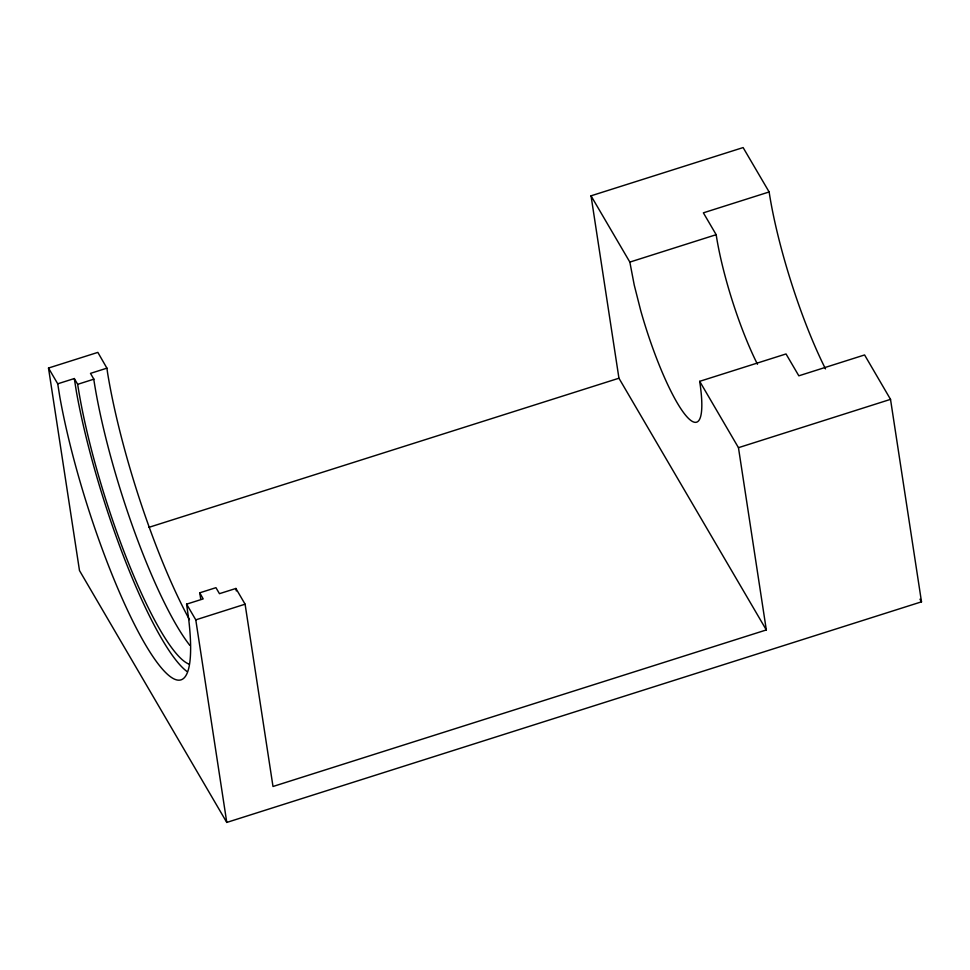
<?xml version="1.0" encoding="UTF-8"?>
<svg xmlns="http://www.w3.org/2000/svg" width="970" height="970" viewBox="0 0 970 970"><rect width="100%" height="100%" fill="white"/><g stroke="black" fill="none" stroke-linecap="round" stroke-linejoin="round"><path stroke-width="1.45" d="M106.918 368.163L97.849 352.389L48.5 368.042L57.727 383.805L74.302 378.555L77.673 384.326L93.86 379.173L90.489 373.377L106.918 368.163L107.573 372.868A194.994 36.715 72.4 0 0 189.465 619.66M200.754 599.302L199.759 592.815L215.946 587.674L219.462 593.676L235.904 588.463L245.095 604.189L272.994 786.488L766.324 629.942L738.461 447.679L699.685 381.331L786.027 353.953L798.831 375.814L864.585 354.947L890.521 399.361L921.5 601.824L226.774 822.427L79.492 570.566L48.5 368.042M766.324 629.942L618.945 378.227L591.033 195.819L743.117 147.573L769.137 191.963A144.057 27.124 72.4 0 0 825.494 368.879M769.137 191.963L703.371 212.83L716.175 234.691A105.403 19.849 72.4 0 0 757.473 364.259M591.033 195.819L629.845 262.094L716.175 234.691M148.822 527.365L618.945 378.227M57.727 383.805L59.861 397.142A194.994 36.702 72.4 0 0 144.469 643.013A194.994 36.702 72.4 0 0 188.713 619.369L186.592 604.152L203.179 598.902L199.759 592.815M186.592 604.152L195.782 619.854L245.095 604.189M738.461 447.679L890.521 399.361M919.972 599.217L921.5 601.824M629.845 262.094L634.247 285.095L640.721 310.606A105.403 19.849 72.4 0 0 685.79 415.463A105.403 19.849 72.4 0 0 699.685 381.331M235.904 588.463L236.304 590.924M74.302 378.555L76.436 391.904A194.994 36.702 72.4 0 0 186.919 671.446M195.782 619.854L226.774 822.427M189.78 645.305A184.458 34.859 72.4 0 1 93.738 378.991M189.029 664.111A184.458 34.726 72.4 0 1 127.713 561.109A184.458 34.726 72.4 0 1 77.673 384.326"/></g></svg>
